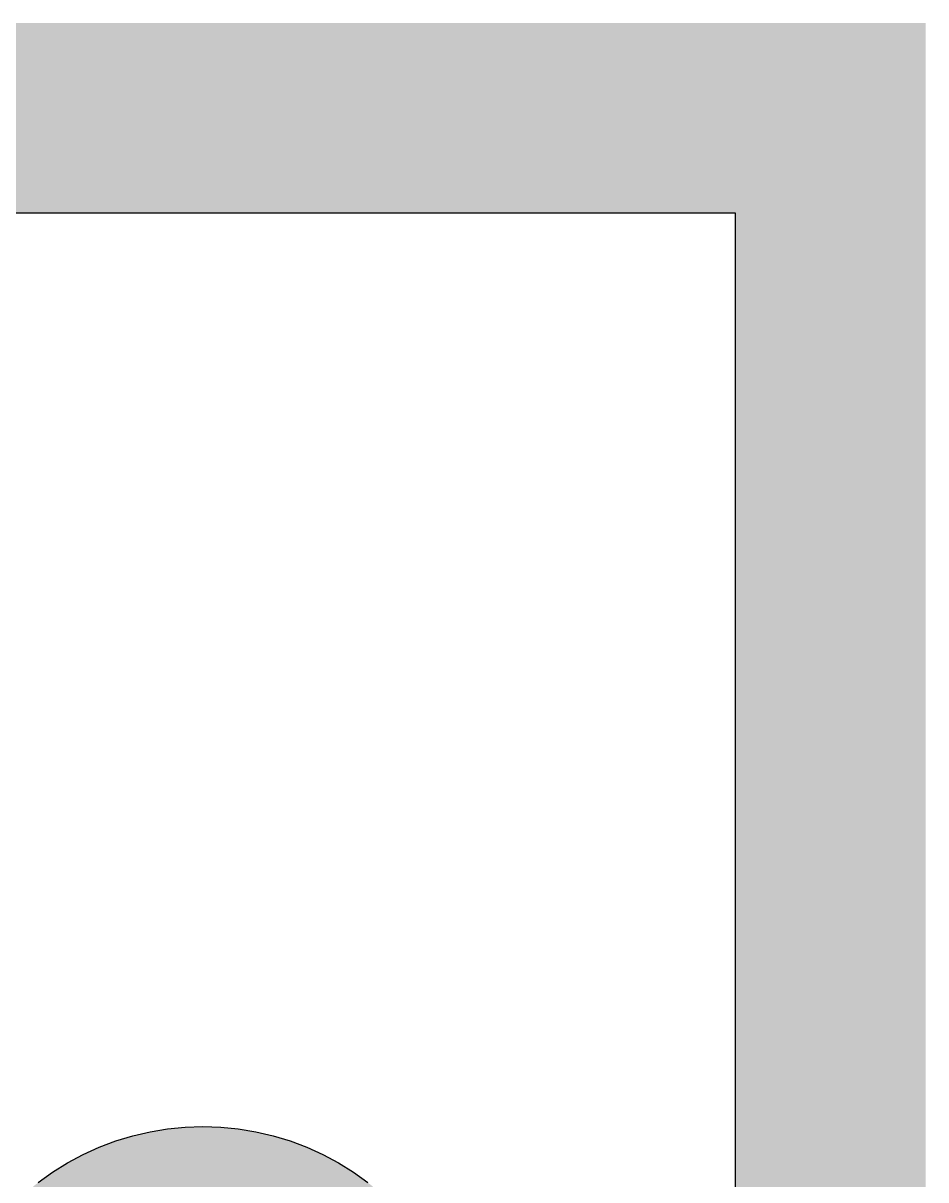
# Model space of a CAD drawing. Header units: metres. Extents: x -1210 to 4965, y 111 to 1966.
# Drawn here: x 4016 to 4965, y 749 to 1966 of the extents above; entities that cross this region are included whole.
import ezdxf

# ---------------------------------------------------------------- set-up
doc = ezdxf.new("R2010")
doc.units = ezdxf.units.M
doc.layers.add('Polyimide', color=7, linetype='CONTINUOUS')
doc.layers.add('Polyimide_Negative', color=5, linetype='CONTINUOUS')

msp = doc.modelspace()

# ---------------------------------------------------------------- hatches: boundary and pattern name
at = {"layer": 'Polyimide_Negative'}
h = msp.add_hatch(color=5, dxfattribs=at)
h.paths.add_polyline_path([(-1210.2, 1965.5), (4965.2, 1965.5), (4965.2, 320), (1697, 320), (1697, 391), (-14.1, 391), (-19.7, 378.7), (-34.5, 350.9), (-51.1, 324.3), (-69.4, 298.7), (-89.3, 274.4), (-110.8, 251.5), (-133.7, 230), (-158, 210.1), (-183.5, 191.8), (-210.2, 175.2), (-237.9, 160.4), (-266.5, 147.4), (-295.9, 136.4), (-326, 127.3), (-356.6, 120.1), (-387.6, 115), (-418.8, 111.9), (-450.3, 110.9), (-481.7, 111.9), (-512.9, 115), (-543.9, 120.1), (-574.5, 127.3), (-604.6, 136.4), (-634, 147.4), (-662.6, 160.4), (-690.3, 175.2), (-717, 191.8), (-742.5, 210.1), (-766.8, 230), (-789.7, 251.5), (-811.2, 274.4), (-831.1, 298.7), (-849.4, 324.3), (-866, 350.9), (-880.8, 378.7), (-886.4, 391), (-1210.2, 391), (-1210.2, 1965.5)])
h.paths.add_polyline_path([(-730.2, 591), (-729.7, 572.7), (-727.9, 554.5), (-724.9, 536.4), (-720.7, 518.5), (-715.4, 501), (-708.9, 483.8), (-701.4, 467.2), (-692.7, 451), (-683.1, 435.4), (-672.4, 420.5), (-660.8, 406.4), (-648.2, 393), (-634.9, 380.5), (-620.7, 368.9), (-605.8, 358.2), (-590.3, 348.5), (-574.1, 339.9), (-557.4, 332.3), (-540.3, 325.9), (-522.7, 320.5), (-504.9, 316.4), (-486.8, 313.4), (-468.6, 311.6), (-450.3, 311), (-431.9, 311.6), (-413.7, 313.4), (-395.6, 316.4), (-377.8, 320.5), (-360.2, 325.9), (-343.1, 332.3), (-326.4, 339.9), (-310.3, 348.5), (-294.7, 358.2), (-279.8, 368.9), (-265.6, 380.5), (-252.3, 393), (-239.7, 406.4), (-228.1, 420.5), (-217.4, 435.4), (-207.8, 451), (-199.1, 467.2), (-191.6, 483.8), (-185.1, 501), (-179.8, 518.5), (-175.6, 536.4), (-172.6, 554.5), (-170.8, 572.7), (-170.2, 591), (1897, 591), (1897, 520), (3920.2, 520), (3920.9, 538.6), (3922.7, 557.2), (3925.7, 575.6), (3930, 593.8), (3935.4, 611.6), (3941.9, 629.1), (3949.6, 646.1), (3958.4, 662.5), (3968.3, 678.3), (3979.1, 693.5), (3991, 707.9), (4003.7, 721.5), (4017.3, 734.3), (4031.8, 746.1), (4046.9, 757), (4062.8, 766.8), (4079.2, 775.6), (4096.2, 783.3), (4113.6, 789.9), (4131.5, 795.3), (4149.6, 799.5), (4168.1, 802.6), (4186.6, 804.4), (4205.2, 805), (4223.9, 804.4), (4242.4, 802.6), (4260.9, 799.5), (4279, 795.3), (4296.9, 789.9), (4314.3, 783.3), (4331.3, 775.6), (4347.8, 766.8), (4363.6, 757), (4378.7, 746.1), (4393.2, 734.3), (4406.8, 721.5), (4419.5, 707.9), (4431.4, 693.5), (4442.2, 678.3), (4452.1, 662.5), (4460.9, 646.1), (4468.6, 629.1), (4475.1, 611.6), (4480.5, 593.8), (4484.8, 575.6), (4487.8, 557.2), (4489.6, 538.6), (4490.2, 520), (4765.2, 520), (4765.2, 1765.5), (-1010.2, 1765.5), (-1010.2, 591), (-730.2, 591)], flags=0)

# ---------------------------------------------------------------- linework, layer by layer
at = {"layer": 'Polyimide'}
for points in [[(4765.2, 520), (4765.2, 1765.5), (-1010.2, 1765.5)], [(4031.8, 746.1), (4046.9, 757), (4062.8, 766.8), (4079.2, 775.6), (4096.2, 783.3), (4113.6, 789.9), (4131.5, 795.3), (4149.6, 799.5), (4168.1, 802.6), (4186.6, 804.4), (4205.2, 805), (4223.9, 804.4), (4242.4, 802.6), (4260.9, 799.5), (4279, 795.3), (4296.9, 789.9), (4314.3, 783.3), (4331.3, 775.6), (4347.8, 766.8), (4363.6, 757), (4378.7, 746.1)]]:
    msp.add_lwpolyline(points, dxfattribs=at)

doc.saveas('drawing.dxf')
